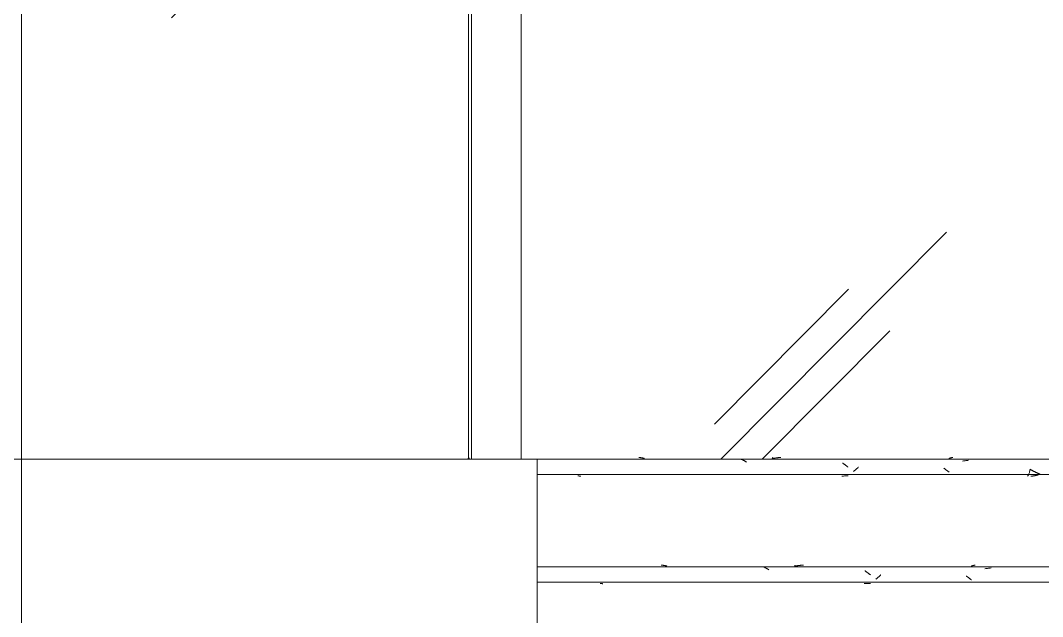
# Model space of a CAD drawing. Header units: millimetres. Extents: x -2100 to 124761, y -10432 to 93550.
# Drawn here: x 22201 to 23559, y -209 to 583 of the extents above; entities that cross this region are included whole.
import ezdxf

# ---------------------------------------------------------------- set-up
doc = ezdxf.new("R2010")
doc.units = ezdxf.units.MM
doc.linetypes.add('Centre', pattern=[31.75, 6.35, -4.7625, 15.875, -4.7625])
for name, color, linetype, lineweight in [('A-GLAZ-CWMG', 55, 'Continuous', 5), ('KINH', 152, 'Continuous', 5), ('NET THAY 1', 41, 'Continuous', 5), ('NET-THAY', 2, 'Continuous', 9), ('TRUC', 225, 'Continuous', 5)]:
    doc.layers.add(name, color=color, linetype=linetype, lineweight=lineweight)

# ---------------------------------------------------------------- blocks, each defined once
blk = doc.blocks.new('FP_9-MẶT ĐỨNG TRỤC A-Q')
at = {"layer": 'NET THAY 1'}
for p, q in [((31335.3, -142.9), (22887.3, -142.9)), ((23052.5, -140.5), (23052.2, -140.5)), ((23052.8, -140.6), (23052.5, -140.5)), ((23053.2, -140.6), (23052.8, -140.6)), ((23053.5, -140.6), (23053.2, -140.6)), ((23053.9, -140.6), (23053.5, -140.6)), ((23054.2, -140.7), (23053.9, -140.6)), ((23054.6, -140.7), (23054.2, -140.7)), ((23054.9, -140.7), (23054.6, -140.7)), ((23055.3, -140.8), (23054.9, -140.7)), ((23055.6, -140.8), (23055.3, -140.8)), ((23056, -140.9), (23055.6, -140.8)), ((23056.3, -141), (23056, -140.9)), ((23056.7, -141), (23056.3, -141)), ((23057, -141.1), (23056.7, -141)), ((23057.4, -141.2), (23057, -141.1)), ((23057.7, -141.3), (23057.4, -141.2)), ((23058.1, -141.3), (23057.7, -141.3)), ((23058.4, -141.4), (23058.1, -141.3)), ((23058.8, -141.5), (23058.4, -141.4)), ((23059.1, -141.6), (23058.8, -141.5)), ((23059.5, -141.7), (23059.1, -141.6)), ((23059.8, -141.9), (23059.5, -141.7)), ((23187.9, -142.8), (23187.6, -142.6)), ((23188.3, -142.9), (23187.9, -142.8)), ((23188.6, -143.1), (23188.3, -142.9)), ((23188.9, -143.2), (23188.6, -143.1)), ((23189.3, -143.4), (23188.9, -143.2)), ((23189.6, -143.5), (23189.3, -143.4)), ((23190, -143.7), (23189.6, -143.5)), ((23190.3, -143.9), (23190, -143.7)), ((23190.7, -144.1), (23190.3, -143.9)), ((23191, -144.2), (23190.7, -144.1)), ((23191.3, -144.4), (23191, -144.2)), ((23191.7, -144.6), (23191.3, -144.4)), ((23192, -144.8), (23191.7, -144.6)), ((23192.3, -145), (23192, -144.8)), ((23192.7, -145.2), (23192.3, -145)), ((23193, -145.4), (23192.7, -145.2)), ((23193.4, -145.6), (23193, -145.4)), ((23193.7, -145.8), (23193.4, -145.6)), ((23194, -146), (23193.7, -145.8)), ((23194.4, -146.2), (23194, -146)), ((23194.7, -146.4), (23194.4, -146.2)), ((23195, -146.6), (23194.7, -146.4)), ((23229.4, -141.7), (23229.3, -142)), ((23229.8, -141.9), (23229.3, -142)), ((23229.5, -141.5), (23229.4, -141.7)), ((23229.6, -141.3), (23229.5, -141.5)), ((23229.7, -141.1), (23229.6, -141.3)), ((23229.8, -140.9), (23229.7, -141.1)), ((23229.9, -140.8), (23229.8, -140.9)), ((23230.3, -141.8), (23229.8, -141.9)), ((23230, -140.7), (23229.9, -140.8)), ((23230.1, -140.6), (23230, -140.7)), ((23230.2, -140.5), (23230.1, -140.6)), ((23230.7, -141.7), (23230.3, -141.8)), ((23231.2, -141.6), (23230.7, -141.7)), ((23231.6, -141.5), (23231.2, -141.6)), ((23232.1, -141.4), (23231.6, -141.5)), ((23232.5, -141.4), (23232.1, -141.4)), ((23233, -141.3), (23232.5, -141.4)), ((23233.4, -141.2), (23233, -141.3)), ((23233.9, -141.1), (23233.4, -141.2)), ((23234.3, -141.1), (23233.9, -141.1)), ((23234.8, -141), (23234.3, -141.1)), ((23235.2, -140.9), (23234.8, -141)), ((23235.7, -140.9), (23235.2, -140.9)), ((23236.1, -140.8), (23235.7, -140.9)), ((23236.6, -140.8), (23236.1, -140.8)), ((23237, -140.7), (23236.6, -140.8)), ((23237.5, -140.7), (23237, -140.7)), ((23237.9, -140.7), (23237.5, -140.7)), ((23238.3, -140.6), (23237.9, -140.7)), ((23238.8, -140.6), (23238.3, -140.6)), ((23239.2, -140.6), (23238.8, -140.6)), ((23239.7, -140.6), (23239.2, -140.6)), ((23240.1, -140.5), (23239.7, -140.6)), ((23240.6, -140.5), (23240.1, -140.5)), ((23241, -140.5), (23240.6, -140.5)), ((23323.1, -148.2), (23322.7, -148)), ((23323.4, -148.4), (23323.1, -148.2)), ((23323.7, -148.7), (23323.4, -148.4)), ((23324, -148.9), (23323.7, -148.7)), ((23324.4, -149.2), (23324, -148.9)), ((23324.7, -149.4), (23324.4, -149.2)), ((23464.2, -141.9), (23463.9, -142)), ((23464.4, -141.7), (23464.2, -141.9)), ((23464.7, -141.6), (23464.4, -141.7)), ((23464.9, -141.5), (23464.7, -141.6)), ((23465.2, -141.4), (23464.9, -141.5)), ((23465.4, -141.3), (23465.2, -141.4)), ((23465.7, -141.2), (23465.4, -141.3)), ((23465.9, -141.2), (23465.7, -141.2)), ((23466.1, -141.1), (23465.9, -141.2)), ((23466.4, -141), (23466.1, -141.1)), ((23466.6, -140.9), (23466.4, -141)), ((23466.9, -140.9), (23466.6, -140.9)), ((23467.1, -140.8), (23466.9, -140.9)), ((23467.4, -140.8), (23467.1, -140.8)), ((23467.6, -140.7), (23467.4, -140.8)), ((23467.9, -140.7), (23467.6, -140.7)), ((23468.1, -140.6), (23467.9, -140.7)), ((23468.4, -140.6), (23468.1, -140.6)), ((23468.6, -140.6), (23468.4, -140.6)), ((23468.8, -140.6), (23468.6, -140.6)), ((23469.1, -140.5), (23468.8, -140.6)), ((23469.3, -140.5), (23469.1, -140.5)), ((23483.2, -145.1), (23482, -145.3)), ((23484.3, -145), (23483.2, -145.1)), ((23485.5, -144.8), (23484.3, -145)), ((23486.7, -144.7), (23485.5, -144.8)), ((23487.8, -144.5), (23486.7, -144.7)), ((23489, -144.4), (23487.8, -144.5)), ((23490.2, -144.3), (23489, -144.4)), ((22887.3, -162.9), (31335.3, -162.9)), ((23325, -149.6), (23324.7, -149.4)), ((23325.4, -149.9), (23325, -149.6)), ((23325.7, -150.1), (23325.4, -149.9)), ((23326, -150.4), (23325.7, -150.1)), ((23326.3, -150.6), (23326, -150.4)), ((23326.7, -150.9), (23326.3, -150.6)), ((23327, -151.1), (23326.7, -150.9)), ((23327.3, -151.4), (23327, -151.1)), ((23327.6, -151.6), (23327.3, -151.4)), ((23327.9, -151.9), (23327.6, -151.6)), ((23328.3, -152.1), (23327.9, -151.9)), ((23328.6, -152.4), (23328.3, -152.1)), ((23328.9, -152.6), (23328.6, -152.4)), ((23329.2, -152.9), (23328.9, -152.6)), ((23329.5, -153.1), (23329.2, -152.9)), ((23329.9, -153.4), (23329.5, -153.1)), ((23337.4, -159), (23337.1, -159.2)), ((23337.7, -158.8), (23337.4, -159)), ((23338, -158.6), (23337.7, -158.8)), ((23338.3, -158.3), (23338, -158.6)), ((23338.6, -158.1), (23338.3, -158.3)), ((23338.8, -157.9), (23338.6, -158.1)), ((23339.1, -157.6), (23338.8, -157.9)), ((23339.4, -157.4), (23339.1, -157.6)), ((23339.7, -157.1), (23339.4, -157.4)), ((23340, -156.9), (23339.7, -157.1)), ((23340.3, -156.6), (23340, -156.9)), ((23340.6, -156.4), (23340.3, -156.6)), ((23340.8, -156.1), (23340.6, -156.4)), ((23341.1, -155.9), (23340.8, -156.1)), ((23341.4, -155.6), (23341.1, -155.9)), ((23341.7, -155.4), (23341.4, -155.6)), ((23342, -155.1), (23341.7, -155.4)), ((23342.3, -154.8), (23342, -155.1)), ((23342.5, -154.6), (23342.3, -154.8)), ((23342.8, -154.3), (23342.5, -154.6)), ((23343.1, -154.1), (23342.8, -154.3)), ((23343.4, -153.8), (23343.1, -154.1)), ((23343.6, -153.5), (23343.4, -153.8)), ((23343.9, -153.3), (23343.6, -153.5)), ((23457.8, -155.1), (23457.5, -154.9)), ((23458.1, -155.4), (23457.8, -155.1)), ((23458.4, -155.6), (23458.1, -155.4)), ((23458.7, -155.9), (23458.4, -155.6)), ((23459, -156.1), (23458.7, -155.9)), ((23459.3, -156.4), (23459, -156.1)), ((23459.6, -156.6), (23459.3, -156.4)), ((23459.9, -156.8), (23459.6, -156.6)), ((23460.3, -157.1), (23459.9, -156.8)), ((23460.6, -157.3), (23460.3, -157.1)), ((23460.9, -157.6), (23460.6, -157.3)), ((23461.2, -157.8), (23460.9, -157.6)), ((23461.5, -158), (23461.2, -157.8)), ((23461.8, -158.2), (23461.5, -158)), ((23462.1, -158.5), (23461.8, -158.2)), ((23462.4, -158.7), (23462.1, -158.5)), ((23462.7, -158.9), (23462.4, -158.7)), ((23463, -159.1), (23462.7, -158.9)), ((23463.3, -159.4), (23463, -159.1)), ((23463.6, -159.6), (23463.3, -159.4)), ((23463.9, -159.8), (23463.6, -159.6)), ((23464.2, -160), (23463.9, -159.8)), ((22971.4, -164.8), (22971.1, -164.7)), ((22971.7, -164.8), (22971.4, -164.8)), ((22971.9, -164.9), (22971.7, -164.8)), ((22972.2, -164.9), (22971.9, -164.9)), ((22972.5, -165), (22972.2, -164.9)), ((22972.8, -165), (22972.5, -165)), ((22973.1, -165.1), (22972.8, -165)), ((22973.4, -165.1), (22973.1, -165.1)), ((22973.7, -165.1), (22973.4, -165.1)), ((22973.9, -165.1), (22973.7, -165.1)), ((22974.2, -165.2), (22973.9, -165.1)), ((22974.5, -165.2), (22974.2, -165.2)), ((22974.8, -165.2), (22974.5, -165.2)), ((23323, -165.1), (23321.8, -165.1)), ((23324.2, -165), (23323, -165.1)), ((23325.4, -165), (23324.2, -165)), ((23326.6, -165), (23325.4, -165)), ((23327.8, -164.9), (23326.6, -165)), ((23329, -164.9), (23327.8, -164.9)), ((23330.2, -164.9), (23329, -164.9))]:
    blk.add_line(p, q, dxfattribs=at)
blk = doc.blocks.new('FP_10-MẶT ĐỨNG TRỤC A-Q')
at = {"layer": 'NET THAY 1'}
for p, q in [((22794.7, 0.2), (22794.5, 0.1)), ((22795, 0.3), (22794.7, 0.2)), ((22795.2, 0.5), (22795, 0.3)), ((22795.5, 0.6), (22795.2, 0.5)), ((22795.7, 0.8), (22795.5, 0.6)), ((22796, 0.9), (22795.7, 0.8)), ((22796.2, 1), (22796, 0.9)), ((22796.5, 1.1), (22796.2, 1)), ((22796.7, 1.2), (22796.5, 1.1)), ((22797, 1.3), (22796.7, 1.2)), ((22797.2, 1.4), (22797, 1.3)), ((22797.5, 1.5), (22797.2, 1.4)), ((31305.6, 0), (22887.3, 0)), ((23022.8, 2.3), (23022.4, 2.3)), ((23023.1, 2.3), (23022.8, 2.3)), ((23023.4, 2.3), (23023.1, 2.3)), ((23023.8, 2.3), (23023.4, 2.3)), ((23024.1, 2.3), (23023.8, 2.3)), ((23024.5, 2.2), (23024.1, 2.3)), ((23024.8, 2.2), (23024.5, 2.2)), ((23025.2, 2.1), (23024.8, 2.2)), ((23025.5, 2.1), (23025.2, 2.1)), ((23025.9, 2.1), (23025.5, 2.1)), ((23026.2, 2), (23025.9, 2.1)), ((23026.6, 1.9), (23026.2, 2)), ((23026.9, 1.9), (23026.6, 1.9)), ((23027.3, 1.8), (23026.9, 1.9)), ((23027.6, 1.7), (23027.3, 1.8)), ((23028, 1.6), (23027.6, 1.7)), ((23028.3, 1.6), (23028, 1.6)), ((23028.7, 1.5), (23028.3, 1.6)), ((23029, 1.4), (23028.7, 1.5)), ((23029.4, 1.3), (23029, 1.4)), ((23029.7, 1.2), (23029.4, 1.3)), ((23030.1, 1.1), (23029.7, 1.2)), ((23158.2, 0.2), (23157.8, 0.3)), ((23158.5, 0), (23158.2, 0.2)), ((23158.9, -0.1), (23158.5, 0)), ((23199.7, 1.2), (23199.6, 0.9)), ((23200.1, 1), (23199.6, 0.9)), ((23199.8, 1.5), (23199.7, 1.2)), ((23199.9, 1.7), (23199.8, 1.5)), ((23200, 1.9), (23199.9, 1.7)), ((23200.1, 2), (23200, 1.9)), ((23200.2, 2.2), (23200.1, 2)), ((23200.5, 1.1), (23200.1, 1)), ((23200.3, 2.3), (23200.2, 2.2)), ((23200.4, 2.3), (23200.3, 2.3)), ((23201, 1.2), (23200.5, 1.1)), ((23201.4, 1.3), (23201, 1.2)), ((23201.9, 1.4), (23201.4, 1.3)), ((23202.3, 1.5), (23201.9, 1.4)), ((23202.8, 1.6), (23202.3, 1.5)), ((23203.3, 1.6), (23202.8, 1.6)), ((23203.7, 1.7), (23203.3, 1.6)), ((23204.2, 1.8), (23203.7, 1.7)), ((23204.6, 1.8), (23204.2, 1.8)), ((23205.1, 1.9), (23204.6, 1.8)), ((23205.5, 2), (23205.1, 1.9)), ((23206, 2), (23205.5, 2)), ((23206.5, 2.1), (23206, 2)), ((23206.9, 2.1), (23206.5, 2.1)), ((23207.4, 2.2), (23206.9, 2.1)), ((23207.8, 2.2), (23207.4, 2.2)), ((23208.3, 2.2), (23207.8, 2.2)), ((23208.7, 2.3), (23208.3, 2.2)), ((23209.2, 2.3), (23208.7, 2.3)), ((23209.6, 2.3), (23209.2, 2.3)), ((23210.1, 2.3), (23209.6, 2.3)), ((23210.5, 2.3), (23210.1, 2.3)), ((23211, 2.3), (23210.5, 2.3)), ((23434.4, 1.1), (23434.2, 0.9)), ((23434.7, 1.2), (23434.4, 1.1)), ((23434.9, 1.3), (23434.7, 1.2)), ((23435.2, 1.4), (23434.9, 1.3)), ((23435.4, 1.5), (23435.2, 1.4)), ((23435.7, 1.6), (23435.4, 1.5)), ((23435.9, 1.7), (23435.7, 1.6)), ((23436.2, 1.8), (23435.9, 1.7)), ((23436.4, 1.8), (23436.2, 1.8)), ((23436.7, 1.9), (23436.4, 1.8)), ((23436.9, 2), (23436.7, 1.9)), ((23437.2, 2), (23436.9, 2)), ((23437.4, 2.1), (23437.2, 2)), ((23437.7, 2.1), (23437.4, 2.1)), ((23437.9, 2.2), (23437.7, 2.1)), ((23438.2, 2.2), (23437.9, 2.2)), ((23438.4, 2.3), (23438.2, 2.2)), ((23438.7, 2.3), (23438.4, 2.3)), ((23438.9, 2.3), (23438.7, 2.3)), ((23439.2, 2.3), (23438.9, 2.3)), ((23439.4, 2.3), (23439.2, 2.3)), ((23159.2, -0.3), (23158.9, -0.1)), ((23159.5, -0.4), (23159.2, -0.3)), ((23159.9, -0.6), (23159.5, -0.4)), ((23160.2, -0.8), (23159.9, -0.6)), ((23160.6, -0.9), (23160.2, -0.8)), ((23160.9, -1.1), (23160.6, -0.9)), ((23161.2, -1.3), (23160.9, -1.1)), ((23161.6, -1.5), (23161.2, -1.3)), ((23161.9, -1.6), (23161.6, -1.5)), ((23162.3, -1.8), (23161.9, -1.6)), ((23162.6, -2), (23162.3, -1.8)), ((23162.9, -2.2), (23162.6, -2)), ((23163.3, -2.4), (23162.9, -2.2)), ((23163.6, -2.6), (23163.3, -2.4)), ((23164, -2.8), (23163.6, -2.6)), ((23164.3, -3), (23164, -2.8)), ((23164.6, -3.2), (23164.3, -3)), ((23165, -3.4), (23164.6, -3.2)), ((23165.3, -3.7), (23165, -3.4)), ((23293.3, -5.2), (23293, -5)), ((23293.7, -5.5), (23293.3, -5.2)), ((23294, -5.7), (23293.7, -5.5)), ((23294.3, -5.9), (23294, -5.7)), ((23294.6, -6.2), (23294.3, -5.9)), ((23295, -6.4), (23294.6, -6.2)), ((23295.3, -6.7), (23295, -6.4)), ((23295.6, -6.9), (23295.3, -6.7)), ((23295.9, -7.1), (23295.6, -6.9)), ((23296.3, -7.4), (23295.9, -7.1)), ((23296.6, -7.6), (23296.3, -7.4)), ((23296.9, -7.9), (23296.6, -7.6)), ((23297.2, -8.1), (23296.9, -7.9)), ((23297.6, -8.4), (23297.2, -8.1)), ((23297.9, -8.6), (23297.6, -8.4)), ((23298.2, -8.9), (23297.9, -8.6)), ((23298.5, -9.1), (23298.2, -8.9)), ((23298.9, -9.4), (23298.5, -9.1)), ((23299.2, -9.6), (23298.9, -9.4)), ((23299.5, -9.9), (23299.2, -9.6)), ((23299.8, -10.1), (23299.5, -9.9)), ((23300.1, -10.4), (23299.8, -10.1)), ((23310.8, -13.4), (23310.5, -13.6)), ((23311.1, -13.1), (23310.8, -13.4)), ((23311.4, -12.9), (23311.1, -13.1)), ((23311.7, -12.6), (23311.4, -12.9)), ((23312, -12.4), (23311.7, -12.6)), ((23312.2, -12.1), (23312, -12.4)), ((23312.5, -11.9), (23312.2, -12.1)), ((23312.8, -11.6), (23312.5, -11.9)), ((23313.1, -11.3), (23312.8, -11.6)), ((23313.4, -11.1), (23313.1, -11.3)), ((23313.6, -10.8), (23313.4, -11.1)), ((23313.9, -10.5), (23313.6, -10.8)), ((23314.2, -10.3), (23313.9, -10.5)), ((23428, -12.1), (23427.7, -11.9)), ((23428.4, -12.4), (23428, -12.1)), ((23428.7, -12.6), (23428.4, -12.4)), ((23429, -12.9), (23428.7, -12.6)), ((23429.3, -13.1), (23429, -12.9)), ((23429.6, -13.4), (23429.3, -13.1)), ((23429.9, -13.6), (23429.6, -13.4)), ((23453.4, -2.2), (23452.3, -2.3)), ((23454.6, -2), (23453.4, -2.2)), ((23455.8, -1.9), (23454.6, -2)), ((23456.9, -1.7), (23455.8, -1.9)), ((23458.1, -1.6), (23456.9, -1.7)), ((23459.2, -1.4), (23458.1, -1.6)), ((23460.4, -1.3), (23459.2, -1.4)), ((23542, -13.2), (23541.8, -14.4)), ((23542.4, -13.4), (23542, -13.2)), ((23542.8, -13.6), (23542.4, -13.4)), ((22887.3, -20), (31305.6, -20)), ((22941.6, -21.9), (22941.4, -21.8)), ((22941.9, -21.9), (22941.6, -21.9)), ((22942.2, -22), (22941.9, -21.9)), ((22942.5, -22), (22942.2, -22)), ((22942.8, -22.1), (22942.5, -22)), ((22943, -22.1), (22942.8, -22.1)), ((22943.3, -22.2), (22943, -22.1)), ((22943.6, -22.2), (22943.3, -22.2)), ((22943.9, -22.2), (22943.6, -22.2)), ((22944.2, -22.3), (22943.9, -22.2)), ((22944.4, -22.3), (22944.2, -22.3)), ((22944.7, -22.3), (22944.4, -22.3)), ((22945, -22.3), (22944.7, -22.3)), ((22945.3, -22.3), (22945, -22.3)), ((23293.2, -22.2), (23292, -22.2)), ((23294.4, -22.2), (23293.2, -22.2)), ((23295.6, -22.1), (23294.4, -22.2)), ((23296.8, -22.1), (23295.6, -22.1)), ((23298, -22.1), (23296.8, -22.1)), ((23299.2, -22), (23298, -22.1)), ((23300.4, -22), (23299.2, -22)), ((23307.7, -16), (23307.4, -16.3)), ((23308, -15.8), (23307.7, -16)), ((23308.3, -15.6), (23308, -15.8)), ((23308.5, -15.3), (23308.3, -15.6)), ((23308.8, -15.1), (23308.5, -15.3)), ((23309.1, -14.9), (23308.8, -15.1)), ((23309.4, -14.6), (23309.1, -14.9)), ((23309.7, -14.4), (23309.4, -14.6)), ((23310, -14.1), (23309.7, -14.4)), ((23310.3, -13.9), (23310, -14.1)), ((23310.5, -13.6), (23310.3, -13.9)), ((23430.2, -13.9), (23429.9, -13.6)), ((23430.5, -14.1), (23430.2, -13.9)), ((23430.8, -14.3), (23430.5, -14.1)), ((23431.1, -14.6), (23430.8, -14.3)), ((23431.5, -14.8), (23431.1, -14.6)), ((23431.8, -15), (23431.5, -14.8)), ((23432.1, -15.3), (23431.8, -15)), ((23432.4, -15.5), (23432.1, -15.3)), ((23432.7, -15.7), (23432.4, -15.5)), ((23433, -15.9), (23432.7, -15.7)), ((23433.3, -16.2), (23433, -15.9)), ((23433.6, -16.4), (23433.3, -16.2)), ((23433.9, -16.6), (23433.6, -16.4)), ((23434.2, -16.8), (23433.9, -16.6)), ((23434.5, -17), (23434.2, -16.8)), ((23539, -22.1), (23538.7, -22.3)), ((23539.3, -21.8), (23539, -22.1)), ((23539.6, -21.3), (23539.3, -21.8)), ((23539.9, -20.8), (23539.6, -21.3)), ((23540.2, -20.1), (23539.9, -20.8)), ((23540.5, -19.4), (23540.2, -20.1)), ((23540.8, -18.5), (23540.5, -19.4)), ((23541.1, -17.6), (23540.8, -18.5)), ((23541.3, -16.6), (23541.1, -17.6)), ((23541.6, -15.5), (23541.3, -16.6)), ((23541.8, -14.4), (23541.6, -15.5)), ((23543.2, -13.9), (23542.8, -13.6)), ((23543.6, -14.1), (23543.2, -13.9)), ((23543.6, -22.3), (23543.2, -22.3)), ((23544, -14.3), (23543.6, -14.1)), ((23544, -22.3), (23543.6, -22.3)), ((23544.4, -14.5), (23544, -14.3)), ((23544.3, -22.3), (23544, -22.3)), ((23544.7, -22.3), (23544.3, -22.3)), ((23544.8, -14.7), (23544.4, -14.5)), ((23545, -22.2), (23544.7, -22.3)), ((23545.2, -14.9), (23544.8, -14.7)), ((23545.4, -22.2), (23545, -22.2)), ((23545.5, -15.2), (23545.2, -14.9)), ((23545.8, -22.2), (23545.4, -22.2)), ((23545.9, -15.4), (23545.5, -15.2)), ((23546.1, -22.1), (23545.8, -22.2)), ((23546.3, -15.6), (23545.9, -15.4)), ((23546.5, -22.1), (23546.1, -22.1)), ((23546.7, -15.8), (23546.3, -15.6)), ((23546.9, -22), (23546.5, -22.1)), ((23547.1, -16), (23546.7, -15.8)), ((23547.2, -22), (23546.9, -22)), ((23547.5, -16.2), (23547.1, -16)), ((23547.6, -21.9), (23547.2, -22)), ((23547.9, -16.4), (23547.5, -16.2)), ((23548, -21.9), (23547.6, -21.9)), ((23548.3, -16.6), (23547.9, -16.4)), ((23548.3, -21.8), (23548, -21.9)), ((23548.7, -16.8), (23548.3, -16.6)), ((23548.7, -21.7), (23548.3, -21.8)), ((23549.1, -17), (23548.7, -16.8)), ((23549.1, -21.7), (23548.7, -21.7)), ((23549.4, -17.2), (23549.1, -17)), ((23549.4, -21.6), (23549.1, -21.7)), ((23549.8, -17.4), (23549.4, -17.2)), ((23549.8, -21.5), (23549.4, -21.6)), ((23550.2, -17.6), (23549.8, -17.4)), ((23550.1, -21.4), (23549.8, -21.5)), ((23550.5, -21.3), (23550.1, -21.4)), ((23550.6, -17.7), (23550.2, -17.6)), ((23550.9, -21.2), (23550.5, -21.3)), ((23551, -17.9), (23550.6, -17.7)), ((23551.2, -21.1), (23550.9, -21.2)), ((23551.4, -18.1), (23551, -17.9)), ((23551.6, -21), (23551.2, -21.1)), ((23551.8, -18.3), (23551.4, -18.1)), ((23552, -20.9), (23551.6, -21)), ((23552.1, -18.4), (23551.8, -18.3)), ((23552.3, -20.8), (23552, -20.9)), ((23552.5, -18.6), (23552.1, -18.4)), ((23552.7, -20.6), (23552.3, -20.8)), ((23552.9, -18.8), (23552.5, -18.6)), ((23553, -20.5), (23552.7, -20.6)), ((23553.3, -18.9), (23552.9, -18.8)), ((23553.4, -20.4), (23553, -20.5)), ((23553.7, -19.1), (23553.3, -18.9)), ((23553.8, -20.3), (23553.4, -20.4)), ((23554.1, -19.3), (23553.7, -19.1)), ((23554.1, -20.1), (23553.8, -20.3)), ((23554.4, -19.4), (23554.1, -19.3)), ((23554.5, -20), (23554.1, -20.1)), ((23554.8, -19.6), (23554.4, -19.4)), ((23554.8, -19.8), (23554.5, -20)), ((23555.2, -19.7), (23554.8, -19.6)), ((23555.2, -19.7), (23554.8, -19.8))]:
    blk.add_line(p, q, dxfattribs=at)
blk = doc.blocks.new('Rectangular Mullion - Rectangular Mullion-V26-MẶT ĐỨNG TRỤC A-Q')
at = {"layer": 'A-GLAZ-CWMG'}
for p, q in [((30743.4, 2200), (30743.4, 0)), ((30809.6, 2200), (30809.6, 0)), ((30739.5, 2166.7), (30739.5, 0))]:
    blk.add_line(p, q, dxfattribs=at)

msp = doc.modelspace()

# ---------------------------------------------------------------- hatches: boundary and pattern name
at = {"layer": 'KINH'}
h = msp.add_hatch(dxfattribs=at)
h.set_pattern_fill('FP_11', color=256, angle=180, style=0, pattern_type=2)
h.set_pattern_definition([(225.204, (37422.6, 14448.4), (-0.002, -2032), [252.7, -2610.8]), (225.204, (37477.4, 14393.3), (-0.002, -2032), [252.7, -2610.8]), (225.204, (37552.7, 14524.3), (-0.002, -2032), [544.27, -2319.24]), (225.204, (38794.5, 13087), (-0.002, -2032), [252.7, -2610.8]), (225.204, (38849.3, 13031.8), (-0.002, -2032), [252.7, -2610.8]), (225.204, (38924.7, 13162.9), (-0.002, -2032), [544.27, -2319.24])])
h.paths.add_polyline_path([(22202.5, 4850), (22202.5, 0), (32826.6, 0), (32826.6, 4850)])

# ---------------------------------------------------------------- linework, layer by layer
at = {"layer": 'NET-THAY'}
for p, q in [((22202.5, -1000), (22202.5, 4850)), ((22887.3, 0), (22202.5, 0)), ((22887.3, 0), (22887.3, -1000))]:
    msp.add_line(p, q, dxfattribs=at)
at = {"layer": 'TRUC', "linetype": 'Centre', "ltscale": 75}
msp.add_line((-2000.1, 0), (44599.9, 0), dxfattribs=at)

# ---------------------------------------------------------------- block references
at = {"layer": 'A-GLAZ-CWMG'}
msp.add_blockref('Rectangular Mullion - Rectangular Mullion-V26-MẶT ĐỨNG TRỤC A-Q', (-7943.2, 0), dxfattribs=at)
at = {"layer": 'NET THAY 1'}
for name in ['FP_10-MẶT ĐỨNG TRỤC A-Q', 'FP_9-MẶT ĐỨNG TRỤC A-Q']:
    msp.add_blockref(name, (0, 0), dxfattribs=at)

doc.saveas('drawing.dxf')
